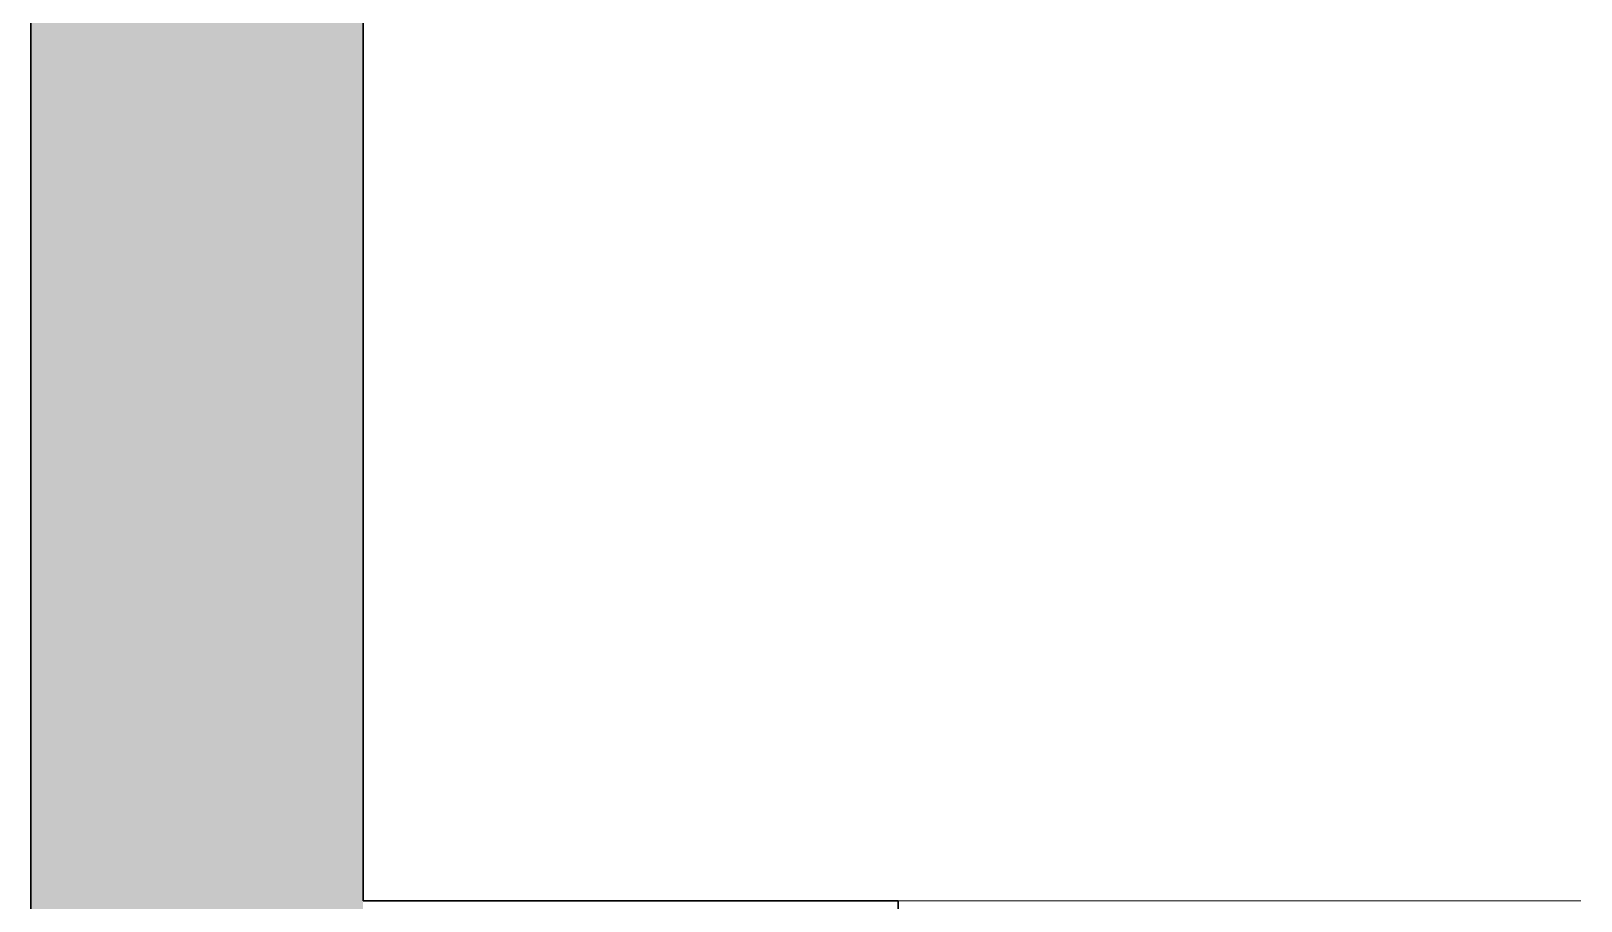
# Model space of a CAD drawing. Header units: inches. Extents: x -1176 to 1545, y -2552 to 978.
# Drawn here: x -1035.1 to -951.1, y -1262.2 to -1215 of the extents above; entities that cross this region are included whole.
import ezdxf

# ---------------------------------------------------------------- set-up
doc = ezdxf.new("R2010")
doc.units = ezdxf.units.IN
doc.header["$MEASUREMENT"] = 0
for name, color, linetype, lineweight in [('A-FLOR', 192, 'Continuous', 18), ('A-WALL', 113, 'Continuous', 18), ('A-WALL-PATT', 111, 'Continuous', 18)]:
    doc.layers.add(name, color=color, linetype=linetype, lineweight=lineweight)

msp = doc.modelspace()

# ---------------------------------------------------------------- hatches: boundary and pattern name
at = {"layer": 'A-WALL-PATT'}
h = msp.add_hatch(color=250, dxfattribs=at)
h.paths.add_polyline_path([(-1017.062, -1266.185), (-1017.062, -1210.935), (-1035.062, -1210.935), (-1035.062, -1266.185)], flags=0)
h.paths.add_polyline_path([(-1017.062, -1169.435), (-1017.062, -1003.935), (-1035.062, -1003.935), (-1035.062, -1169.435)], flags=0)
h.paths.add_polyline_path([(-1017.062, -962.435), (-1017.062, -859.935), (-1035.062, -859.935), (-1035.062, -962.435)], flags=0)
h.paths.add_polyline_path([(-1035.062, -818.435), (-1017.062, -818.435), (-1017.062, -715.935), (-1035.062, -715.935), (-1035.062, -817.892)], flags=0)
h.paths.add_polyline_path([(-1017.062, -674.435), (-1017.062, -567.935), (-1035.062, -567.935), (-1035.062, -674.435)], flags=0)
h.paths.add_polyline_path([(-1017.062, -534.435), (-1017.062, -425.685), (-1035.062, -425.685), (-1035.062, -534.435)], flags=0)
h.paths.add_polyline_path([(-1017.062, -388.685), (-1017.062, -275.185), (-1035.062, -275.185), (-1035.062, -388.685)], flags=0)
h.paths.add_polyline_path([(-1017.062, -239.185), (-1017.062, -119.495), (-1035.062, -119.495), (-1035.062, -239.185)], flags=0)
h.paths.add_polyline_path([(-1035.062, -83.495), (-1017.062, -83.495), (-1017.062, 16.255), (-1035.062, 16.255), (-1035.062, -59.664)], flags=0)

# ---------------------------------------------------------------- linework, layer by layer
at = {"layer": 'A-FLOR'}
msp.add_line((-988.062, -1262.185), (-951.062, -1262.185), dxfattribs=at)
at = {"layer": 'A-WALL', "color": 8, "lineweight": 30}
for p, q in [((-1035.062, -1210.935), (-1035.062, -1284.185)), ((-1017.062, -1210.935), (-1017.062, -1262.185)), ((-1017.062, -1262.185), (-988.062, -1262.185)), ((-988.062, -1284.185), (-988.062, -1262.185))]:
    msp.add_line(p, q, dxfattribs=at)

doc.saveas('drawing.dxf')
